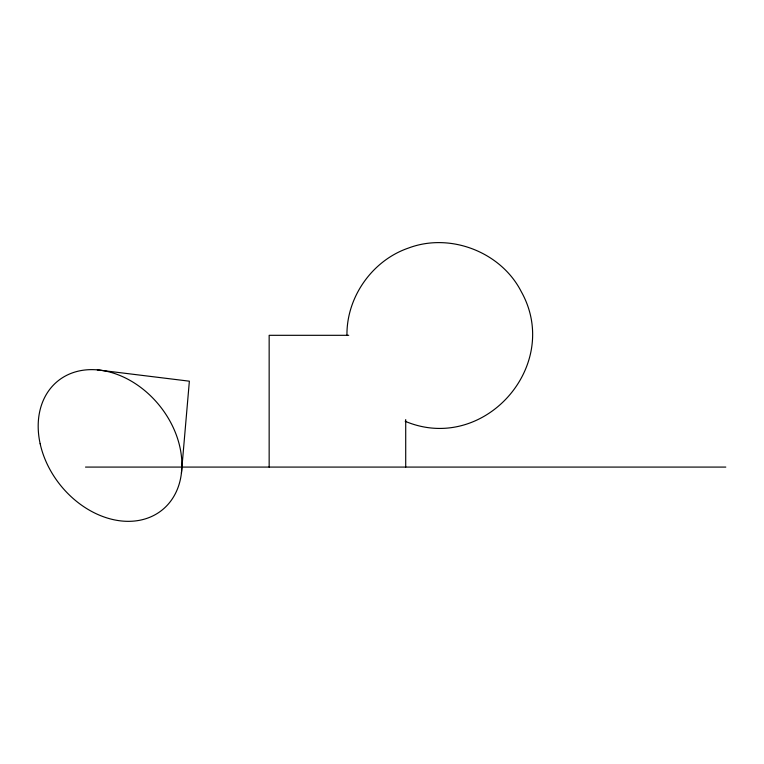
<?xml version="1.0" encoding="UTF-8"?>
<svg xmlns="http://www.w3.org/2000/svg" width="764" height="764" viewBox="0 0 764 764"><rect width="100%" height="100%" fill="white"/><g stroke="black" fill="none" stroke-linecap="round" stroke-linejoin="round"><path stroke-width="1.15" d="M346.952 335.31C346.464 297.129 372.23 260.476 408.377 248.09C450.053 232.256 501.031 251.919 521.268 291.638C562.591 365.431 483.86 454.465 405.197 421.289M181.421 473.183L189.367 381.188L97.305 369.881M348.718 335.31L269.157 335.31L269.157 467.081M85.511 467.081L725.8 467.081M405.713 419.598L405.713 467.081M40.158 443.75A82.932 63.546 51 0 0 159.475 512.014A82.932 63.546 51 0 0 130.51 380.682A82.932 63.546 51 0 0 40.158 443.75"/></g></svg>
